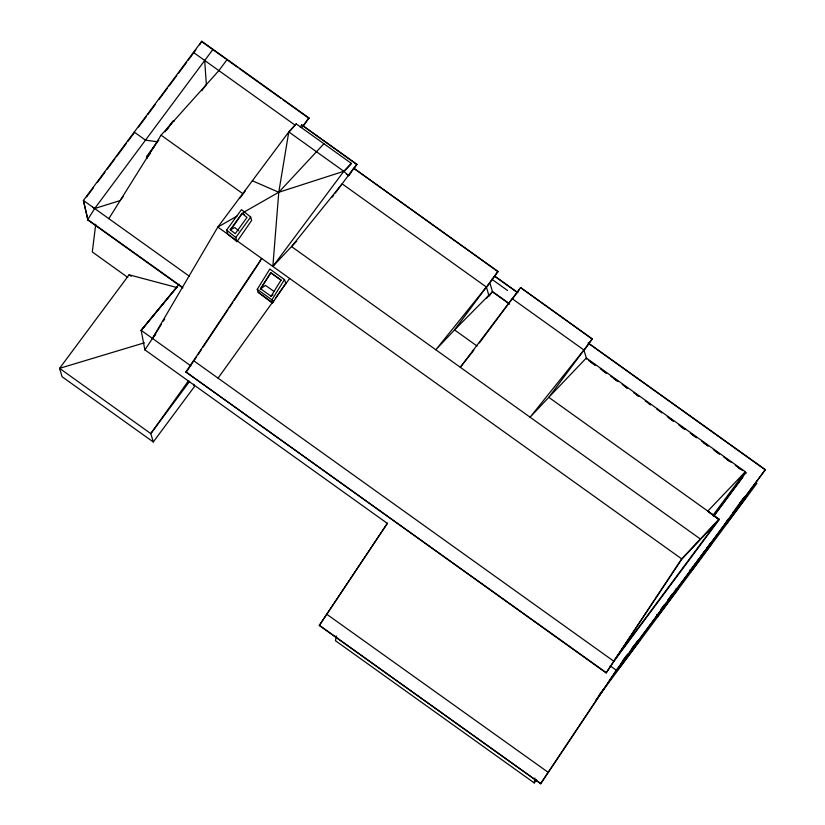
<?xml version="1.0" encoding="UTF-8"?>
<svg xmlns="http://www.w3.org/2000/svg" width="825" height="825" viewBox="0 0 825 825"><rect width="100%" height="100%" fill="white"/><g stroke="black" fill="none" stroke-linecap="round" stroke-linejoin="round"><path stroke-width="1.24" d="M296.66 241.158L272.848 266.434L278.767 192.266L288.791 131.928L296.206 123.894L351.419 163.432L344.004 171.466M95.741 224.276L92.287 251.934L127.72 277.396M326.855 614.305L548.192 772.344L540.767 783.688L319.296 625.453L387.389 523.308L319.296 625.453M336.177 635.9L335.476 640.726L534.249 782.915L536.539 779.831M534.249 782.915L534.961 778.016M179.087 284.285L141.178 330.351L144.88 349.955L152.45 338.405L217.821 227.071L288.791 131.928L343.819 171.291L348.356 175.467M258.472 263.897L261.669 258.442L193.597 360.649M272.054 302.94L258.112 292.225L257.256 289.338L269.806 269.063L284.46 279.551L285.914 283.645M260.659 288.802L270.652 272.642L281.067 280.098L271.064 296.247L260.659 288.802L265.506 285.388L273.838 291.338M285.615 283.429L272.766 302.713L271.92 299.826L284.46 279.551M108.848 218.666L161.061 135.176L218.883 70.62L227.184 59.452M240.075 197.979L245.345 190.792M152.491 338.549L161.318 324.359M163.371 321.111L164.732 318.955M479.356 342.952L520.523 287.554L592.257 338.858L548.79 397.341L586.317 358.019L745.336 471.766L707.747 511.17L719.142 519.678L613.717 661.516L606.127 672.922L185.924 371.993L193.514 360.587L613.583 661.072L719.07 519.142L548.79 397.341L530.083 417.202L583.956 350.027L512.222 298.722L460.309 367.29L473.87 350.078M186.048 372.436L193.648 361.041M196.577 356.823L193.731 361.092L193.514 360.587M198 354.688L201.558 349.346M202.981 347.212L227.875 309.818M229.298 307.684L232.856 302.342M234.279 300.207L257.761 264.959M260.246 289.008L270.951 272.941L281.428 280.428M606.127 672.922L681.667 558.865L719.07 519.142M616.718 656.865L681.615 559.433L717.286 521.544M540.592 783.75L616.296 670.199L765.342 469.662L588.184 342.942M548.161 772.602L616.378 670.508L765.342 469.662M230.608 230.175L242.488 212.984L244.324 214.469M236.981 241.642L251.656 220.409L250.666 217.037L241.488 209.622L226.586 230.093L227.813 234.218L236.981 241.642L235.764 237.507L226.586 230.093M188.172 381.222L150.8 433.61L153.285 441.973L194.422 386.616L193.72 384.223M218.047 378.139L273.89 300.382M275.375 298.32L289.637 278.448M300.248 127.009L301.733 124.946L356.771 164.309L354.111 168.743M346.51 174.199L348.593 175.684L356.771 164.309M230.237 229.68L242.055 213.438L247.015 217.449L235.197 233.692L230.237 229.68L234.816 227.597L238.786 230.804M235.764 237.507L250.666 217.037M303.033 126.565L308.911 117.913L201.743 41.25L83.407 200.465L87.935 220.089L182.799 287.946M86.625 196.886L93.503 187.636M97.319 182.49L104.961 172.208M107.25 169.125L114.892 158.843M116.428 156.791L126.359 143.426M127.885 141.374L134.001 133.145M138.579 126.978L146.221 116.696M147.757 114.644L155.399 104.362M159.215 99.217L167.619 87.904M169.146 85.852L176.787 75.57M178.313 73.518L186.718 62.205M188.255 60.153L195.865 49.902M199.64 44.828L201.743 41.25M213.005 49.304L94.669 208.529L87.78 219.553L182.645 287.409M147.293 158.297L146.726 156.399L158.895 140.023M164.979 131.845L173.343 120.584L174.209 121.213M149.304 153.368L154.523 146.334M166.475 130.267L171.693 123.234M150.635 152.924L147.593 157.018L146.726 156.399M123.193 196.494L120.172 200.557L94.669 208.529L92.658 207.157M201.805 90.719L206.343 84.614L204.703 60.473M177.282 287.626L129.102 274.797L59.575 368.352L62.05 376.716L153.285 441.973M302.125 127.05L308.911 117.913M189.657 381.325L150.8 433.61L59.575 368.352L144.385 342.818M332.269 197.113L333.785 195.071M335.301 193.029L353.729 168.238L497.991 271.435L486.502 287.42L489.091 296.165L492.463 291.627L489.875 282.882M348.593 175.684L350.842 172.652M497.991 271.435L454.523 329.907L435.817 349.769L486.389 287.038L342.127 183.841L291.555 246.582L700.363 539.003M488.843 295.309L486.709 298.186L486.544 297.629M512.335 299.104L519.131 289.967M713.058 515.202L745.336 471.766L745.862 473.086L745.336 471.766M713.398 516.337L745.748 472.808M713.738 516.306L742.799 477.201M622.39 661.186L626.185 656.071M632.156 648.048L633.672 646.006M661.052 609.159L664.094 605.076M667.786 600.115L672.344 593.969M732.775 512.665L735.302 509.778L733.023 512.841M739.499 503.611L743.304 498.496M621.112 663.413L627.712 654.029M630.125 651.296L637.477 640.891M661.299 609.345L665.868 603.199M668.033 600.291L674.871 591.082M690.896 569.528L695.454 563.382M696.981 561.34L700.023 557.246M700.662 556.38L705.231 550.244M706.747 548.202L709.789 544.108M726.175 522.05L728.465 518.977M623.803 660.351L625.34 658.288M656.452 616.017L657.195 616.543L676.727 590.257L676.139 588.277M726.629 523.122L746.171 496.836L745.429 496.299M599.342 694.805L603.931 688.627M689.741 571.622L690.494 572.158L711.913 543.324M595.959 699.878L756.948 483.285M272.848 266.434L343.819 171.291L351.419 163.432M152.45 338.405L155.678 334.486M141.178 330.351L177.447 286.45L141.178 330.351L190.864 365.887M289.802 131.206L296.206 123.894M271.064 296.247L273.003 294.886M237.126 216.047L217.821 227.071L681.667 558.865M243.581 212.355L278.767 192.266L343.819 171.291M156.915 141.714L145.499 140.137L134.238 132.083M252.357 180.768L278.767 192.266L323.905 143.756M201.898 41.786L225.679 58.792M227.762 60.277L237.146 66.99M239.229 68.485L280.923 98.309M283.016 99.804L309.076 118.439M357.091 164.608L301.733 124.946M295.371 125.338L193.442 52.418L193.597 52.955M498.104 271.817L353.729 168.238M591.329 338.498L520.523 287.554M494.897 276.21L517.956 292.71M494.979 276.519L516.997 292.267M588.277 343.252L765.425 469.972M491.906 279.293L507.561 290.483M492.463 291.627L509.211 303.61M588.761 360.504L595.042 365.001M600.27 368.744L606.55 373.23M610.737 376.231L618.059 381.47M622.246 384.46L627.485 388.204M633.765 392.7L638.993 396.443M645.274 400.929L650.512 404.673M656.793 409.169L662.021 412.912M667.25 416.656L673.53 421.152M678.769 424.896L685.049 429.382M690.278 433.125L696.558 437.621M701.797 441.365L708.077 445.851M713.305 449.594L719.586 454.09L715.337 451.203M723.773 457.081L731.094 462.32M735.281 465.321L742.613 470.559M509.675 304.136L492.391 291.73L454.523 329.907L477.067 346.036M590.844 362.154L595.021 365.145M602.353 370.384L606.53 373.385M613.852 378.613L618.038 381.614M625.36 386.853L627.454 388.348M636.869 395.082L638.962 396.577M648.378 403.312L650.471 404.807M669.302 418.275L673.489 421.276M680.811 426.515L684.998 429.505M692.319 434.744L696.506 437.735M703.828 442.973L708.015 445.964M726.846 459.442L728.939 460.938M738.354 467.672L740.448 469.167M746.46 495.32L747.202 495.856L725.773 524.679L725.031 524.153M744.82 496.454L735.704 508.726M719.142 519.678L707.747 511.17M161.061 135.176L242.797 193.638M710.139 543.768L710.882 544.304L691.35 570.591L690.607 570.054M677.016 588.751L677.768 589.287L656.339 618.111L655.586 617.574M257.256 289.338L271.92 299.826M675.984 589.731L676.727 590.257M258.112 292.225L272.766 302.713M189.533 276.375L83.407 200.465L87.935 220.089M129.102 274.797L131.185 276.293M639.107 639.757L639.86 640.293L618.43 669.116L617.688 668.58M638.076 640.736L638.818 641.262L619.286 667.549L618.544 667.023M610.149 665.806L616.296 670.199M185.924 371.993L605.993 672.478M144.839 349.81L387.43 523.452M319.471 625.391L540.767 783.688M689.834 569.931L690.494 572.158M592.257 338.858L584.059 350.408L586.658 359.164M656.607 614.563L657.195 616.543"/></g></svg>
